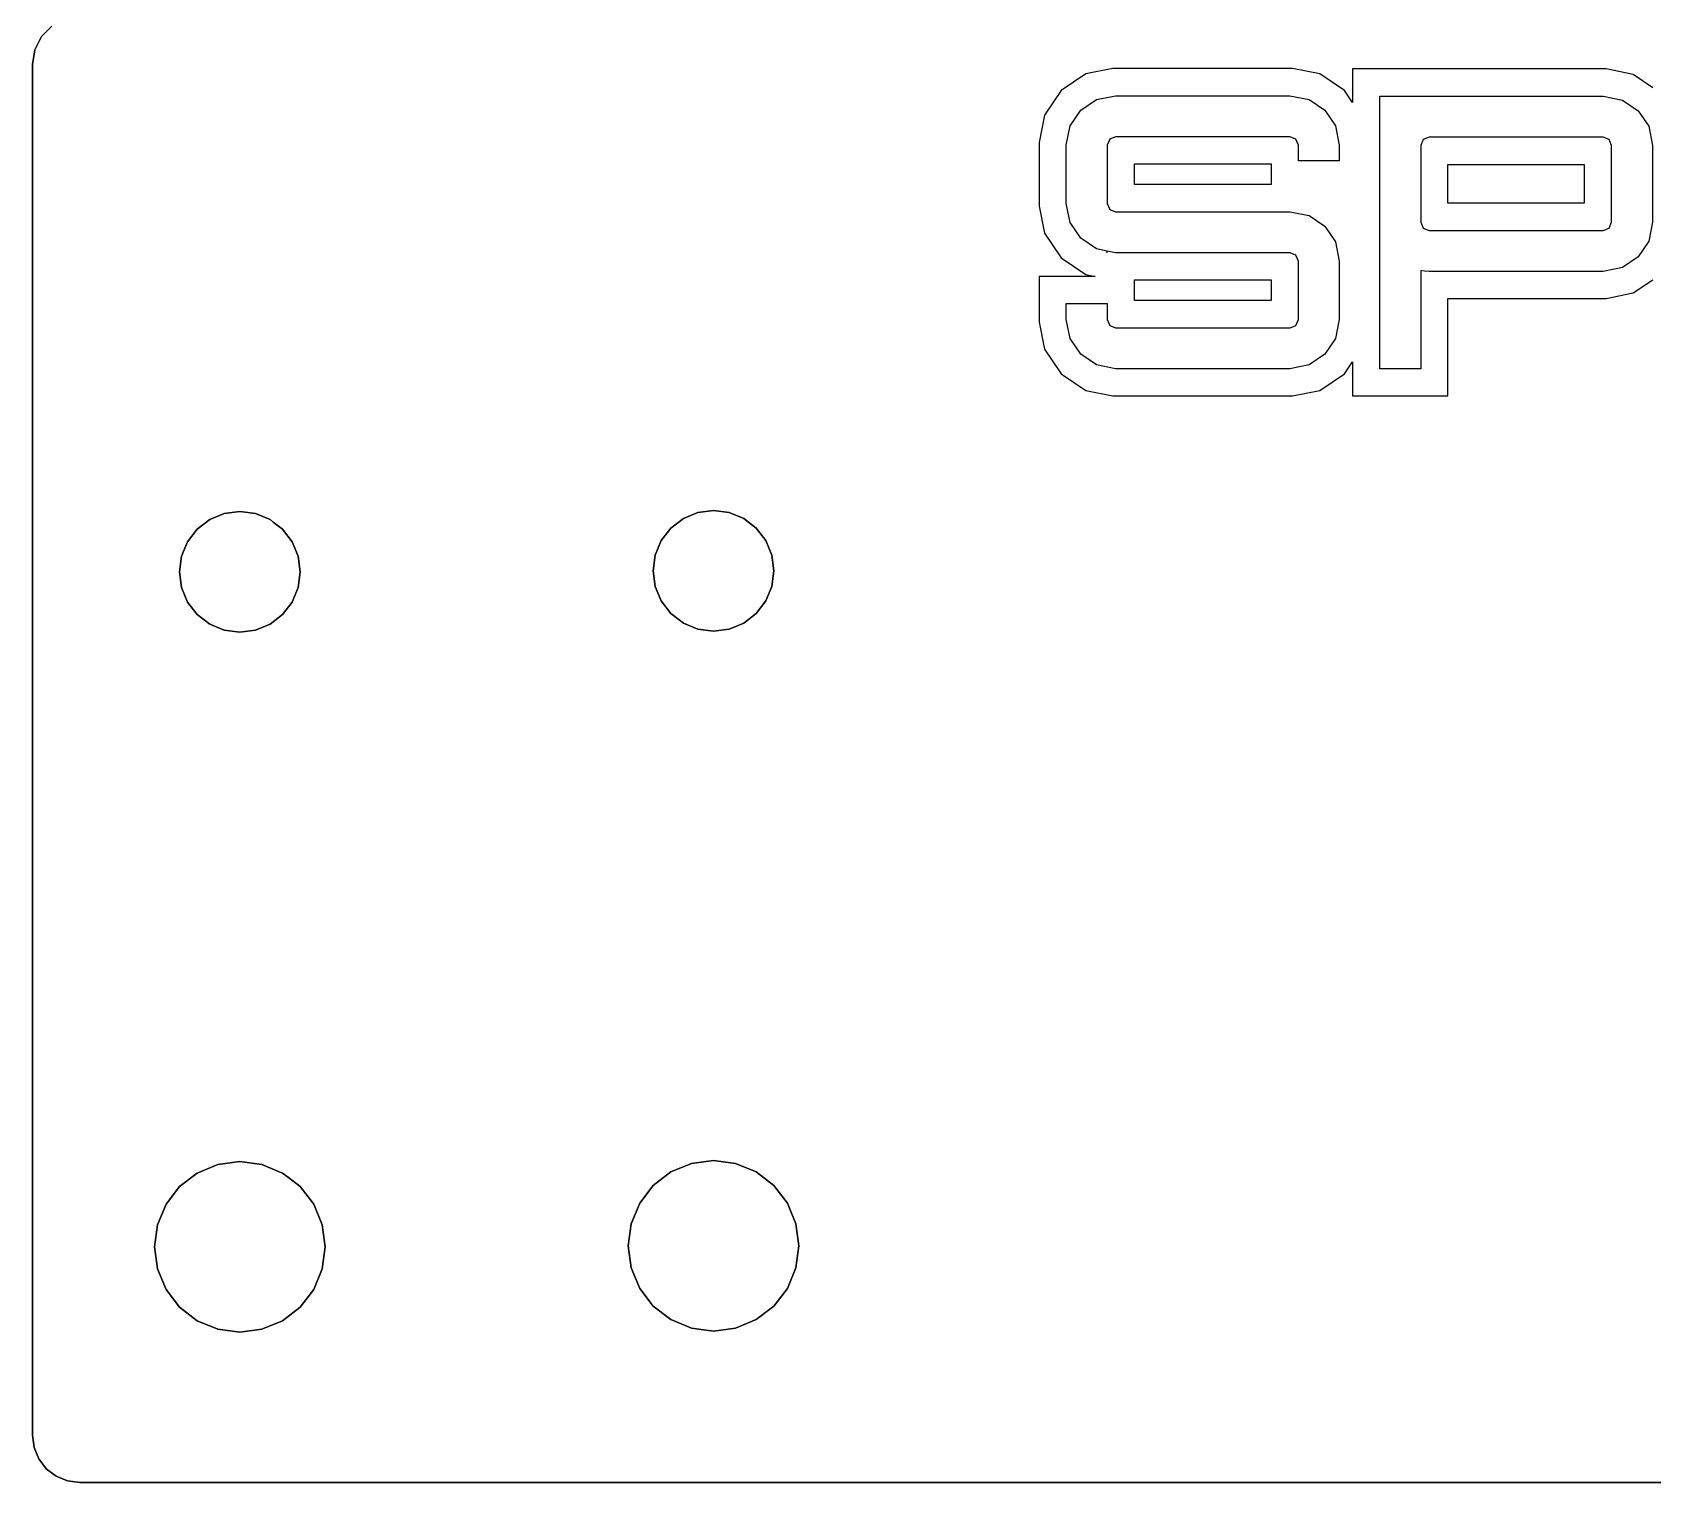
# Model space of a CAD drawing. Header units: metres. Extents: x 1388 to 2328, y 368 to 639.
# Drawn here: x 1392 to 1460.4, y 368.4 to 429.6 of the extents above; entities that cross this region are included whole.
import ezdxf

# ---------------------------------------------------------------- set-up
doc = ezdxf.new("R2010")
doc.units = ezdxf.units.M

msp = doc.modelspace()

# ---------------------------------------------------------------- linework, layer by layer
at = {"layer": 'Component#11'}
for p, q in [((1392.333, 429.426, 103.632), (1392.776, 429.868, 103.632)), ((1392.776, 429.868, 109.632), (1392.333, 429.426, 109.632)), ((1392.049, 428.868, 103.632), (1392.333, 429.426, 103.632)), ((1392.333, 429.426, 109.632), (1392.049, 428.868, 109.632)), ((1392.333, 429.426, 103.632), (1392.333, 429.426, 109.632)), ((1391.95, 370.369, 103.632), (1391.951, 428.25, 103.632)), ((1391.951, 428.25, 109.632), (1391.95, 370.369, 109.632)), ((1391.951, 428.25, 103.632), (1392.049, 428.868, 103.632)), ((1392.049, 428.868, 109.632), (1391.951, 428.25, 109.632)), ((1391.951, 428.25, 103.632), (1391.951, 428.25, 109.632)), ((1392.049, 428.868, 103.632), (1392.049, 428.868, 109.632)), ((1436.426, 427.847, 109.882), (1435.384, 427.144, 109.882)), ((1437.572, 428.074, 109.882), (1436.426, 427.847, 109.882)), ((1445.159, 428.074, 109.882), (1437.572, 428.074, 109.882)), ((1446.305, 427.847, 109.882), (1445.159, 428.074, 109.882)), ((1447.346, 427.145, 109.882), (1446.305, 427.847, 109.882)), ((1450.167, 428.058, 109.882), (1447.689, 428.058, 109.882)), ((1447.689, 428.058, 109.882), (1447.689, 426.637, 109.882)), ((1458.393, 428.058, 109.882), (1450.167, 428.058, 109.882)), ((1459.538, 427.82, 109.882), (1458.393, 428.058, 109.882)), ((1460.361, 427.263, 109.882), (1459.538, 427.82, 109.882)), ((1435.384, 427.144, 109.882), (1434.682, 426.103, 109.882)), ((1436.876, 426.765, 109.882), (1437.684, 426.925, 109.882)), ((1437.684, 426.925, 109.882), (1445.047, 426.925, 109.882)), ((1445.047, 426.925, 109.882), (1445.855, 426.765, 109.882)), ((1447.689, 426.637, 109.882), (1447.346, 427.145, 109.882)), ((1448.838, 415.401, 109.882), (1448.838, 426.909, 109.882)), ((1448.838, 426.909, 109.882), (1450.167, 426.909, 109.882)), ((1450.167, 426.909, 109.882), (1458.274, 426.909, 109.882)), ((1458.274, 426.909, 109.882), (1459.082, 426.741, 109.882)), ((1435.764, 425.653, 109.882), (1436.212, 426.317, 109.882)), ((1436.212, 426.317, 109.882), (1436.876, 426.765, 109.882)), ((1445.855, 426.765, 109.882), (1446.519, 426.317, 109.882)), ((1446.519, 426.317, 109.882), (1446.967, 425.654, 109.882)), ((1459.082, 426.741, 109.882), (1459.746, 426.293, 109.882)), ((1459.746, 426.293, 109.882), (1460.194, 425.636, 109.882)), ((1434.682, 426.103, 109.882), (1434.455, 424.957, 109.882)), ((1435.604, 424.844, 109.882), (1435.764, 425.653, 109.882)), ((1446.967, 425.654, 109.882), (1447.127, 424.846, 109.882)), ((1460.194, 425.636, 109.882), (1460.354, 424.827, 109.882)), ((1434.455, 424.957, 109.882), (1434.455, 422.267, 109.882)), ((1435.604, 422.38, 109.882), (1435.604, 424.844, 109.882)), ((1437.434, 425.094, 109.882), (1437.33, 424.846, 109.882)), ((1437.33, 424.846, 109.882), (1437.33, 422.379, 109.882)), ((1437.682, 425.198, 109.882), (1437.434, 425.094, 109.882)), ((1445.048, 425.198, 109.882), (1437.682, 425.198, 109.882)), ((1445.296, 425.094, 109.882), (1445.048, 425.198, 109.882)), ((1445.401, 424.846, 109.882), (1445.296, 425.094, 109.882)), ((1445.401, 424.175, 109.882), (1445.401, 424.846, 109.882)), ((1447.127, 424.846, 109.882), (1447.127, 424.175, 109.882)), ((1450.669, 425.078, 109.882), (1450.565, 424.83, 109.882)), ((1450.565, 424.83, 109.882), (1450.565, 421.59, 109.882)), ((1450.917, 425.182, 109.882), (1450.669, 425.078, 109.882)), ((1454.596, 425.182, 109.882), (1450.917, 425.182, 109.882)), ((1458.275, 425.182, 109.882), (1454.596, 425.182, 109.882)), ((1458.523, 425.078, 109.882), (1458.275, 425.182, 109.882)), ((1458.627, 424.83, 109.882), (1458.523, 425.078, 109.882)), ((1458.627, 421.59, 109.882), (1458.627, 424.83, 109.882)), ((1460.354, 424.827, 109.882), (1460.354, 421.592, 109.882)), ((1447.127, 424.175, 109.882), (1445.401, 424.175, 109.882)), ((1438.482, 423.178, 109.882), (1438.482, 424.046, 109.882)), ((1438.482, 424.046, 109.882), (1444.249, 424.046, 109.882)), ((1444.249, 424.046, 109.882), (1444.249, 423.178, 109.882)), ((1451.717, 422.389, 109.882), (1451.717, 424.03, 109.882)), ((1451.717, 424.03, 109.882), (1454.596, 424.03, 109.882)), ((1454.596, 424.03, 109.882), (1457.475, 424.03, 109.882)), ((1457.475, 424.03, 109.882), (1457.475, 422.389, 109.882)), ((1444.249, 423.178, 109.882), (1438.482, 423.178, 109.882)), ((1434.455, 422.267, 109.882), (1434.682, 421.121, 109.882)), ((1435.764, 421.572, 109.882), (1435.604, 422.38, 109.882)), ((1437.33, 422.379, 109.882), (1437.434, 422.13, 109.882)), ((1437.434, 422.13, 109.882), (1437.682, 422.026, 109.882)), ((1457.475, 422.389, 109.882), (1451.717, 422.389, 109.882)), ((1436.212, 420.908, 109.882), (1435.764, 421.572, 109.882)), ((1437.682, 422.026, 109.882), (1445.046, 422.026, 109.882)), ((1445.046, 422.026, 109.882), (1445.401, 421.956, 109.882)), ((1445.401, 421.956, 109.882), (1445.854, 421.866, 109.882)), ((1445.854, 421.866, 109.882), (1446.519, 421.418, 109.882)), ((1446.519, 421.418, 109.882), (1446.967, 420.754, 109.882)), ((1450.565, 421.59, 109.882), (1450.669, 421.341, 109.882)), ((1458.523, 421.341, 109.882), (1458.627, 421.59, 109.882)), ((1460.354, 421.592, 109.882), (1460.194, 420.784, 109.882)), ((1434.682, 421.121, 109.882), (1435.385, 420.08, 109.882)), ((1436.876, 420.46, 109.882), (1436.212, 420.908, 109.882)), ((1446.967, 420.754, 109.882), (1447.127, 419.946, 109.882)), ((1450.669, 421.341, 109.882), (1450.917, 421.237, 109.882)), ((1450.917, 421.237, 109.882), (1458.275, 421.237, 109.882)), ((1458.275, 421.237, 109.882), (1458.523, 421.341, 109.882)), ((1460.194, 420.784, 109.882), (1459.746, 420.127, 109.882)), ((1435.385, 420.08, 109.882), (1436.426, 419.378, 109.882)), ((1437.33, 420.37, 109.882), (1436.876, 420.46, 109.882)), ((1437.685, 420.3, 109.882), (1437.33, 420.37, 109.882)), ((1437.33, 420.3, 109.882), (1437.33, 420.37, 109.882)), ((1445.048, 420.3, 109.882), (1437.685, 420.3, 109.882)), ((1445.296, 420.196, 109.882), (1445.048, 420.3, 109.882)), ((1445.401, 419.947, 109.882), (1445.296, 420.196, 109.882)), ((1459.746, 420.127, 109.882), (1459.082, 419.679, 109.882)), ((1436.426, 419.378, 109.882), (1436.818, 419.3, 109.882)), ((1445.401, 417.48, 109.882), (1445.401, 419.947, 109.882)), ((1447.127, 419.946, 109.882), (1447.127, 417.482, 109.882)), ((1450.733, 419.519, 109.882), (1450.565, 419.543, 109.882)), ((1450.565, 419.543, 109.882), (1450.565, 415.401, 109.882)), ((1450.917, 419.511, 109.882), (1450.733, 419.519, 109.882)), ((1458.274, 419.511, 109.882), (1450.917, 419.511, 109.882)), ((1459.082, 419.679, 109.882), (1458.274, 419.511, 109.882)), ((1434.455, 419.3, 109.882), (1434.455, 417.367, 109.882)), ((1436.818, 419.3, 109.882), (1434.455, 419.3, 109.882)), ((1438.482, 418.28, 109.882), (1438.482, 419.148, 109.882)), ((1438.482, 419.148, 109.882), (1444.249, 419.148, 109.882)), ((1444.249, 419.148, 109.882), (1444.249, 418.28, 109.882)), ((1459.538, 418.6, 109.882), (1460.361, 419.156, 109.882)), ((1435.604, 418.151, 109.882), (1437.33, 418.151, 109.882)), ((1435.604, 417.48, 109.882), (1435.604, 418.151, 109.882)), ((1437.33, 418.151, 109.882), (1437.33, 417.48, 109.882)), ((1444.249, 418.28, 109.882), (1438.482, 418.28, 109.882)), ((1451.713, 418.362, 109.882), (1458.393, 418.362, 109.882)), ((1451.713, 414.252, 109.882), (1451.713, 418.362, 109.882)), ((1458.393, 418.362, 109.882), (1459.538, 418.6, 109.882)), ((1434.455, 417.367, 109.882), (1434.682, 416.222, 109.882)), ((1435.764, 416.672, 109.882), (1435.604, 417.48, 109.882)), ((1437.33, 417.48, 109.882), (1437.434, 417.232, 109.882)), ((1445.296, 417.232, 109.882), (1445.401, 417.48, 109.882)), ((1447.127, 417.482, 109.882), (1446.967, 416.673, 109.882)), ((1436.212, 416.009, 109.882), (1435.764, 416.672, 109.882)), ((1437.434, 417.232, 109.882), (1437.682, 417.128, 109.882)), ((1437.682, 417.128, 109.882), (1445.048, 417.128, 109.882)), ((1445.048, 417.128, 109.882), (1445.296, 417.232, 109.882)), ((1446.967, 416.673, 109.882), (1446.519, 416.009, 109.882)), ((1434.682, 416.222, 109.882), (1435.385, 415.181, 109.882)), ((1436.876, 415.561, 109.882), (1436.212, 416.009, 109.882)), ((1446.519, 416.009, 109.882), (1445.855, 415.561, 109.882)), ((1437.684, 415.401, 109.882), (1436.876, 415.561, 109.882)), ((1445.047, 415.401, 109.882), (1437.684, 415.401, 109.882)), ((1445.855, 415.561, 109.882), (1445.047, 415.401, 109.882)), ((1447.346, 415.182, 109.882), (1447.689, 415.69, 109.882)), ((1447.689, 415.69, 109.882), (1447.689, 414.252, 109.882)), ((1450.565, 415.401, 109.882), (1448.838, 415.401, 109.882)), ((1435.385, 415.181, 109.882), (1436.426, 414.479, 109.882)), ((1446.305, 414.479, 109.882), (1447.346, 415.182, 109.882)), ((1436.426, 414.479, 109.882), (1437.572, 414.252, 109.882)), ((1437.572, 414.252, 109.882), (1445.159, 414.252, 109.882)), ((1445.159, 414.252, 109.882), (1446.305, 414.479, 109.882)), ((1447.689, 414.252, 109.882), (1451.713, 414.252, 109.882)), ((1400.051, 409.284, 103.632), (1399.436, 409.03, 103.632)), ((1399.436, 409.03, 109.632), (1400.051, 409.284, 109.632)), ((1400.711, 409.371, 103.632), (1400.051, 409.284, 103.632)), ((1400.051, 409.284, 109.632), (1400.711, 409.371, 109.632)), ((1400.051, 409.284, 103.632), (1400.051, 409.284, 109.632)), ((1400.711, 409.371, 103.632), (1400.711, 409.371, 109.632)), ((1401.371, 409.284, 103.632), (1400.711, 409.371, 103.632)), ((1400.711, 409.371, 109.632), (1401.371, 409.284, 109.632)), ((1401.371, 409.284, 103.632), (1401.371, 409.284, 109.632)), ((1401.986, 409.03, 103.632), (1401.371, 409.284, 103.632)), ((1401.371, 409.284, 109.632), (1401.986, 409.03, 109.632)), ((1419.436, 409.078, 103.632), (1418.908, 408.672, 103.632)), ((1418.908, 408.672, 109.632), (1419.436, 409.078, 109.632)), ((1420.051, 409.332, 103.632), (1419.436, 409.078, 103.632)), ((1419.436, 409.078, 109.632), (1420.051, 409.332, 109.632)), ((1419.436, 409.078, 103.632), (1419.436, 409.078, 109.632)), ((1420.711, 409.419, 103.632), (1420.051, 409.332, 103.632)), ((1420.051, 409.332, 109.632), (1420.711, 409.419, 109.632)), ((1420.051, 409.332, 103.632), (1420.051, 409.332, 109.632)), ((1421.371, 409.332, 103.632), (1420.711, 409.419, 103.632)), ((1420.711, 409.419, 109.632), (1421.371, 409.332, 109.632)), ((1420.711, 409.419, 103.632), (1420.711, 409.419, 109.632)), ((1421.986, 409.078, 103.632), (1421.371, 409.332, 103.632)), ((1421.371, 409.332, 109.632), (1421.986, 409.078, 109.632)), ((1421.371, 409.332, 103.632), (1421.371, 409.332, 109.632)), ((1422.514, 408.672, 103.632), (1421.986, 409.078, 103.632)), ((1421.986, 409.078, 109.632), (1422.514, 408.672, 109.632)), ((1421.986, 409.078, 103.632), (1421.986, 409.078, 109.632)), ((1398.908, 408.624, 103.632), (1398.502, 408.096, 103.632)), ((1398.502, 408.096, 109.632), (1398.908, 408.624, 109.632)), ((1399.436, 409.03, 103.632), (1398.908, 408.624, 103.632)), ((1398.908, 408.624, 109.632), (1399.436, 409.03, 109.632)), ((1398.908, 408.624, 103.632), (1398.908, 408.624, 109.632)), ((1399.436, 409.03, 103.632), (1399.436, 409.03, 109.632)), ((1401.986, 409.03, 103.632), (1401.986, 409.03, 109.632)), ((1402.118, 408.928, 103.632), (1401.986, 409.03, 103.632)), ((1401.986, 409.03, 109.632), (1402.118, 408.928, 109.632)), ((1402.118, 408.928, 103.632), (1402.118, 408.928, 109.632)), ((1402.514, 408.624, 103.632), (1402.118, 408.928, 103.632)), ((1402.118, 408.928, 109.632), (1402.514, 408.624, 109.632)), ((1402.514, 408.624, 103.632), (1402.514, 408.624, 109.632)), ((1402.919, 408.096, 103.632), (1402.514, 408.624, 103.632)), ((1402.514, 408.624, 109.632), (1402.919, 408.096, 109.632)), ((1418.908, 408.672, 103.632), (1418.502, 408.144, 103.632)), ((1418.502, 408.144, 109.632), (1418.908, 408.672, 109.632)), ((1418.908, 408.672, 103.632), (1418.908, 408.672, 109.632)), ((1422.919, 408.144, 103.632), (1422.514, 408.672, 103.632)), ((1422.514, 408.672, 109.632), (1422.919, 408.144, 109.632)), ((1422.514, 408.672, 103.632), (1422.514, 408.672, 109.632)), ((1398.502, 408.096, 103.632), (1398.248, 407.481, 103.632)), ((1398.248, 407.481, 109.632), (1398.502, 408.096, 109.632)), ((1398.502, 408.096, 103.632), (1398.502, 408.096, 109.632)), ((1402.919, 408.096, 103.632), (1402.919, 408.096, 109.632)), ((1403.174, 407.481, 103.632), (1402.919, 408.096, 103.632)), ((1402.919, 408.096, 109.632), (1403.174, 407.481, 109.632)), ((1418.502, 408.144, 103.632), (1418.248, 407.529, 103.632)), ((1418.248, 407.529, 109.632), (1418.502, 408.144, 109.632)), ((1418.502, 408.144, 103.632), (1418.502, 408.144, 109.632)), ((1423.174, 407.529, 103.632), (1422.919, 408.144, 103.632)), ((1422.919, 408.144, 109.632), (1423.174, 407.529, 109.632)), ((1422.919, 408.144, 103.632), (1422.919, 408.144, 109.632)), ((1398.248, 407.481, 103.632), (1398.161, 406.821, 103.632)), ((1398.161, 406.821, 109.632), (1398.248, 407.481, 109.632)), ((1398.248, 407.481, 103.632), (1398.248, 407.481, 109.632)), ((1403.174, 407.481, 109.632), (1403.174, 407.481, 103.632)), ((1403.261, 406.821, 103.632), (1403.174, 407.481, 103.632)), ((1403.174, 407.481, 109.632), (1403.261, 406.821, 109.632)), ((1418.248, 407.529, 103.632), (1418.161, 406.869, 103.632)), ((1418.161, 406.869, 109.632), (1418.248, 407.529, 109.632)), ((1418.248, 407.529, 103.632), (1418.248, 407.529, 109.632)), ((1423.174, 407.529, 109.632), (1423.174, 407.529, 103.632)), ((1423.261, 406.869, 103.632), (1423.174, 407.529, 103.632)), ((1423.174, 407.529, 109.632), (1423.261, 406.869, 109.632)), ((1398.161, 406.821, 103.632), (1398.161, 406.821, 109.632)), ((1398.161, 406.821, 103.632), (1398.248, 406.161, 103.632)), ((1398.248, 406.161, 109.632), (1398.161, 406.821, 109.632)), ((1403.174, 406.161, 103.632), (1403.261, 406.821, 103.632)), ((1403.261, 406.821, 109.632), (1403.174, 406.161, 109.632)), ((1403.261, 406.821, 103.632), (1403.261, 406.821, 109.632)), ((1418.161, 406.869, 103.632), (1418.161, 406.869, 109.632)), ((1418.161, 406.869, 103.632), (1418.248, 406.209, 103.632)), ((1418.248, 406.209, 109.632), (1418.161, 406.869, 109.632)), ((1423.174, 406.209, 103.632), (1423.261, 406.869, 103.632)), ((1423.261, 406.869, 109.632), (1423.174, 406.209, 109.632)), ((1423.261, 406.869, 103.632), (1423.261, 406.869, 109.632)), ((1398.248, 406.161, 103.632), (1398.248, 406.161, 109.632)), ((1398.248, 406.161, 103.632), (1398.502, 405.546, 103.632)), ((1398.502, 405.546, 109.632), (1398.248, 406.161, 109.632)), ((1402.919, 405.546, 103.632), (1403.174, 406.161, 103.632)), ((1403.174, 406.161, 109.632), (1402.919, 405.546, 109.632)), ((1403.174, 406.161, 103.632), (1403.174, 406.161, 109.632)), ((1418.248, 406.209, 103.632), (1418.248, 406.209, 109.632)), ((1418.248, 406.209, 103.632), (1418.502, 405.594, 103.632)), ((1418.502, 405.594, 109.632), (1418.248, 406.209, 109.632)), ((1422.919, 405.594, 103.632), (1423.174, 406.209, 103.632)), ((1423.174, 406.209, 109.632), (1422.919, 405.594, 109.632)), ((1423.174, 406.209, 103.632), (1423.174, 406.209, 109.632)), ((1398.502, 405.546, 103.632), (1398.502, 405.546, 109.632)), ((1398.502, 405.546, 103.632), (1398.908, 405.018, 103.632)), ((1398.908, 405.018, 109.632), (1398.502, 405.546, 109.632)), ((1398.908, 405.018, 103.632), (1398.908, 405.018, 109.632)), ((1398.908, 405.018, 103.632), (1399.436, 404.613, 103.632)), ((1399.436, 404.613, 109.632), (1398.908, 405.018, 109.632)), ((1401.986, 404.613, 103.632), (1402.514, 405.018, 103.632)), ((1402.514, 405.018, 109.632), (1401.986, 404.613, 109.632)), ((1402.514, 405.018, 103.632), (1402.919, 405.546, 103.632)), ((1402.919, 405.546, 109.632), (1402.514, 405.018, 109.632)), ((1402.514, 405.018, 103.632), (1402.514, 405.018, 109.632)), ((1402.919, 405.546, 103.632), (1402.919, 405.546, 109.632)), ((1418.502, 405.594, 103.632), (1418.502, 405.594, 109.632)), ((1418.502, 405.594, 103.632), (1418.908, 405.066, 103.632)), ((1418.908, 405.066, 109.632), (1418.502, 405.594, 109.632)), ((1418.908, 405.066, 103.632), (1418.908, 405.066, 109.632)), ((1418.908, 405.066, 103.632), (1419.259, 404.797, 103.632)), ((1419.259, 404.797, 109.632), (1418.908, 405.066, 109.632)), ((1421.986, 404.661, 103.632), (1422.514, 405.066, 103.632)), ((1422.514, 405.066, 109.632), (1421.986, 404.661, 109.632)), ((1422.514, 405.066, 103.632), (1422.919, 405.594, 103.632)), ((1422.919, 405.594, 109.632), (1422.514, 405.066, 109.632)), ((1422.514, 405.066, 103.632), (1422.514, 405.066, 109.632)), ((1422.919, 405.594, 103.632), (1422.919, 405.594, 109.632)), ((1399.436, 404.613, 103.632), (1399.436, 404.613, 109.632)), ((1399.436, 404.613, 103.632), (1400.051, 404.358, 103.632)), ((1400.051, 404.358, 109.632), (1399.436, 404.613, 109.632)), ((1400.051, 404.358, 103.632), (1400.051, 404.358, 109.632)), ((1400.051, 404.358, 103.632), (1400.711, 404.271, 103.632)), ((1400.711, 404.271, 109.632), (1400.051, 404.358, 109.632)), ((1400.711, 404.271, 103.632), (1401.371, 404.358, 103.632)), ((1401.371, 404.358, 109.632), (1400.711, 404.271, 109.632)), ((1401.371, 404.358, 103.632), (1401.986, 404.613, 103.632)), ((1401.986, 404.613, 109.632), (1401.371, 404.358, 109.632)), ((1401.371, 404.358, 103.632), (1401.371, 404.358, 109.632)), ((1401.986, 404.613, 103.632), (1401.986, 404.613, 109.632)), ((1419.259, 404.797, 103.632), (1419.259, 404.797, 109.632)), ((1419.259, 404.797, 103.632), (1419.436, 404.661, 103.632)), ((1419.436, 404.661, 109.632), (1419.259, 404.797, 109.632)), ((1419.436, 404.661, 103.632), (1419.436, 404.661, 109.632)), ((1419.436, 404.661, 103.632), (1420.051, 404.406, 103.632)), ((1420.051, 404.406, 109.632), (1419.436, 404.661, 109.632)), ((1420.051, 404.406, 103.632), (1420.051, 404.406, 109.632)), ((1420.051, 404.406, 103.632), (1420.711, 404.319, 103.632)), ((1420.711, 404.319, 109.632), (1420.051, 404.406, 109.632)), ((1420.711, 404.319, 103.632), (1421.371, 404.406, 103.632)), ((1421.371, 404.406, 109.632), (1420.711, 404.319, 109.632)), ((1420.711, 404.319, 103.632), (1420.711, 404.319, 109.632)), ((1421.371, 404.406, 103.632), (1421.986, 404.661, 103.632)), ((1421.986, 404.661, 109.632), (1421.371, 404.406, 109.632)), ((1421.371, 404.406, 103.632), (1421.371, 404.406, 109.632)), ((1421.986, 404.661, 103.632), (1421.986, 404.661, 109.632)), ((1400.711, 404.271, 103.632), (1400.711, 404.271, 109.632)), ((1399.779, 381.799, 103.632), (1398.91, 381.439, 103.632)), ((1398.91, 381.439, 109.632), (1399.779, 381.799, 109.632)), ((1400.71, 381.921, 103.632), (1399.779, 381.799, 103.632)), ((1399.779, 381.799, 109.632), (1400.71, 381.921, 109.632)), ((1399.779, 381.799, 103.632), (1399.779, 381.799, 109.632)), ((1400.71, 381.921, 103.632), (1400.71, 381.921, 109.632)), ((1401.642, 381.799, 103.632), (1400.71, 381.921, 103.632)), ((1400.71, 381.921, 109.632), (1401.642, 381.799, 109.632)), ((1401.642, 381.799, 103.632), (1401.642, 381.799, 109.632)), ((1402.51, 381.439, 103.632), (1401.642, 381.799, 103.632)), ((1401.642, 381.799, 109.632), (1402.51, 381.439, 109.632)), ((1419.778, 381.847, 103.632), (1418.91, 381.487, 103.632)), ((1418.91, 381.487, 109.632), (1419.778, 381.847, 109.632)), ((1420.71, 381.969, 103.632), (1419.778, 381.847, 103.632)), ((1419.778, 381.847, 109.632), (1420.71, 381.969, 109.632)), ((1419.778, 381.847, 103.632), (1419.778, 381.847, 109.632)), ((1420.71, 381.969, 103.632), (1420.71, 381.969, 109.632)), ((1421.642, 381.847, 103.632), (1420.71, 381.969, 103.632)), ((1420.71, 381.969, 109.632), (1421.642, 381.847, 109.632)), ((1421.642, 381.847, 103.632), (1421.642, 381.847, 109.632)), ((1422.51, 381.487, 103.632), (1421.642, 381.847, 103.632)), ((1421.642, 381.847, 109.632), (1422.51, 381.487, 109.632)), ((1398.91, 381.439, 103.632), (1398.165, 380.867, 103.632)), ((1398.165, 380.867, 109.632), (1398.91, 381.439, 109.632)), ((1398.91, 381.439, 103.632), (1398.91, 381.439, 109.632)), ((1402.51, 381.439, 103.632), (1402.51, 381.439, 109.632)), ((1402.76, 381.247, 103.632), (1402.51, 381.439, 103.632)), ((1402.51, 381.439, 109.632), (1402.76, 381.247, 109.632)), ((1402.76, 381.247, 103.632), (1402.76, 381.247, 109.632)), ((1403.256, 380.867, 103.632), (1402.76, 381.247, 103.632)), ((1402.76, 381.247, 109.632), (1403.256, 380.867, 109.632)), ((1418.91, 381.487, 103.632), (1418.165, 380.915, 103.632)), ((1418.165, 380.915, 109.632), (1418.91, 381.487, 109.632)), ((1418.91, 381.487, 103.632), (1418.91, 381.487, 109.632)), ((1422.51, 381.487, 103.632), (1422.51, 381.487, 109.632)), ((1423.256, 380.915, 103.632), (1422.51, 381.487, 103.632)), ((1422.51, 381.487, 109.632), (1423.256, 380.915, 109.632)), ((1398.165, 380.867, 103.632), (1397.593, 380.121, 103.632)), ((1397.593, 380.121, 109.632), (1398.165, 380.867, 109.632)), ((1398.165, 380.867, 103.632), (1398.165, 380.867, 109.632)), ((1403.256, 380.867, 103.632), (1403.256, 380.867, 109.632)), ((1403.828, 380.121, 103.632), (1403.256, 380.867, 103.632)), ((1403.256, 380.867, 109.632), (1403.828, 380.121, 109.632)), ((1418.165, 380.915, 103.632), (1417.593, 380.169, 103.632)), ((1417.593, 380.169, 109.632), (1418.165, 380.915, 109.632)), ((1418.165, 380.915, 103.632), (1418.165, 380.915, 109.632)), ((1423.256, 380.915, 103.632), (1423.256, 380.915, 109.632)), ((1423.828, 380.169, 103.632), (1423.256, 380.915, 103.632)), ((1423.256, 380.915, 109.632), (1423.828, 380.169, 109.632)), ((1397.593, 380.121, 103.632), (1397.233, 379.253, 103.632)), ((1397.233, 379.253, 109.632), (1397.593, 380.121, 109.632)), ((1397.593, 380.121, 103.632), (1397.593, 380.121, 109.632)), ((1403.828, 380.121, 103.632), (1403.828, 380.121, 109.632)), ((1404.188, 379.253, 103.632), (1403.828, 380.121, 103.632)), ((1403.828, 380.121, 109.632), (1404.188, 379.253, 109.632)), ((1417.593, 380.169, 103.632), (1417.233, 379.301, 103.632)), ((1417.233, 379.301, 109.632), (1417.593, 380.169, 109.632)), ((1417.593, 380.169, 103.632), (1417.593, 380.169, 109.632)), ((1423.828, 380.169, 103.632), (1423.828, 380.169, 109.632)), ((1424.188, 379.301, 103.632), (1423.828, 380.169, 103.632)), ((1423.828, 380.169, 109.632), (1424.188, 379.301, 109.632)), ((1397.233, 379.253, 103.632), (1397.11, 378.321, 103.632)), ((1397.11, 378.321, 109.632), (1397.233, 379.253, 109.632)), ((1397.233, 379.253, 103.632), (1397.233, 379.253, 109.632)), ((1404.188, 379.253, 109.632), (1404.188, 379.253, 103.632)), ((1404.31, 378.321, 103.632), (1404.188, 379.253, 103.632)), ((1404.188, 379.253, 109.632), (1404.31, 378.321, 109.632)), ((1417.233, 379.301, 103.632), (1417.11, 378.369, 103.632)), ((1417.11, 378.369, 109.632), (1417.233, 379.301, 109.632)), ((1417.233, 379.301, 103.632), (1417.233, 379.301, 109.632)), ((1424.188, 379.301, 103.632), (1424.188, 379.301, 109.632)), ((1424.256, 378.784, 103.632), (1424.188, 379.301, 103.632)), ((1424.188, 379.301, 109.632), (1424.256, 378.784, 109.632)), ((1397.11, 378.321, 103.632), (1397.11, 378.321, 109.632)), ((1397.11, 378.321, 103.632), (1397.233, 377.39, 103.632)), ((1397.233, 377.39, 109.632), (1397.11, 378.321, 109.632)), ((1404.188, 377.39, 103.632), (1404.31, 378.321, 103.632)), ((1404.31, 378.321, 109.632), (1404.188, 377.39, 109.632)), ((1404.31, 378.321, 103.632), (1404.31, 378.321, 109.632)), ((1417.11, 378.369, 103.632), (1417.11, 378.369, 109.632)), ((1417.11, 378.369, 103.632), (1417.233, 377.437, 103.632)), ((1417.233, 377.437, 109.632), (1417.11, 378.369, 109.632)), ((1424.188, 377.437, 103.632), (1424.31, 378.369, 103.632)), ((1424.31, 378.369, 109.632), (1424.188, 377.437, 109.632)), ((1424.256, 378.784, 103.632), (1424.256, 378.784, 109.632)), ((1424.31, 378.369, 103.632), (1424.256, 378.784, 103.632)), ((1424.256, 378.784, 109.632), (1424.31, 378.369, 109.632)), ((1424.31, 378.369, 103.632), (1424.31, 378.369, 109.632)), ((1397.233, 377.39, 103.632), (1397.233, 377.39, 109.632)), ((1397.233, 377.39, 103.632), (1397.593, 376.521, 103.632)), ((1397.593, 376.521, 109.632), (1397.233, 377.39, 109.632)), ((1403.828, 376.521, 103.632), (1404.188, 377.39, 103.632)), ((1404.188, 377.39, 109.632), (1403.828, 376.521, 109.632)), ((1404.188, 377.39, 103.632), (1404.188, 377.39, 109.632)), ((1417.233, 377.437, 103.632), (1417.233, 377.437, 109.632)), ((1417.233, 377.437, 103.632), (1417.593, 376.569, 103.632)), ((1417.593, 376.569, 109.632), (1417.233, 377.437, 109.632)), ((1423.828, 376.569, 103.632), (1424.188, 377.437, 103.632)), ((1424.188, 377.437, 109.632), (1423.828, 376.569, 109.632)), ((1424.188, 377.437, 103.632), (1424.188, 377.437, 109.632)), ((1397.593, 376.521, 103.632), (1397.593, 376.521, 109.632)), ((1397.593, 376.521, 103.632), (1398.165, 375.776, 103.632)), ((1398.165, 375.776, 109.632), (1397.593, 376.521, 109.632)), ((1403.256, 375.776, 103.632), (1403.828, 376.521, 103.632)), ((1403.828, 376.521, 109.632), (1403.256, 375.776, 109.632)), ((1403.828, 376.521, 103.632), (1403.828, 376.521, 109.632)), ((1417.593, 376.569, 103.632), (1417.593, 376.569, 109.632)), ((1417.593, 376.569, 103.632), (1418.165, 375.824, 103.632)), ((1418.165, 375.824, 109.632), (1417.593, 376.569, 109.632)), ((1423.256, 375.824, 103.632), (1423.828, 376.569, 103.632)), ((1423.828, 376.569, 109.632), (1423.256, 375.824, 109.632)), ((1423.828, 376.569, 103.632), (1423.828, 376.569, 109.632)), ((1398.165, 375.776, 103.632), (1398.165, 375.776, 109.632)), ((1398.165, 375.776, 103.632), (1398.91, 375.204, 103.632)), ((1398.91, 375.204, 109.632), (1398.165, 375.776, 109.632)), ((1402.51, 375.204, 103.632), (1403.256, 375.776, 103.632)), ((1403.256, 375.776, 109.632), (1402.51, 375.204, 109.632)), ((1403.256, 375.776, 103.632), (1403.256, 375.776, 109.632)), ((1418.165, 375.824, 103.632), (1418.165, 375.824, 109.632)), ((1418.165, 375.824, 103.632), (1418.91, 375.252, 103.632)), ((1418.91, 375.252, 109.632), (1418.165, 375.824, 109.632)), ((1422.51, 375.252, 103.632), (1423.256, 375.824, 103.632)), ((1423.256, 375.824, 109.632), (1422.51, 375.252, 109.632)), ((1423.256, 375.824, 103.632), (1423.256, 375.824, 109.632)), ((1398.91, 375.204, 103.632), (1398.91, 375.204, 109.632)), ((1398.91, 375.204, 103.632), (1399.779, 374.844, 103.632)), ((1399.779, 374.844, 109.632), (1398.91, 375.204, 109.632)), ((1401.642, 374.844, 103.632), (1402.51, 375.204, 103.632)), ((1402.51, 375.204, 109.632), (1401.642, 374.844, 109.632)), ((1402.51, 375.204, 103.632), (1402.51, 375.204, 109.632)), ((1418.91, 375.252, 103.632), (1418.91, 375.252, 109.632)), ((1418.91, 375.252, 103.632), (1419.778, 374.892, 103.632)), ((1419.778, 374.892, 109.632), (1418.91, 375.252, 109.632)), ((1419.778, 374.892, 103.632), (1419.778, 374.892, 109.632)), ((1419.778, 374.892, 103.632), (1420.71, 374.769, 103.632)), ((1420.71, 374.769, 109.632), (1419.778, 374.892, 109.632)), ((1420.71, 374.769, 103.632), (1421.642, 374.892, 103.632)), ((1421.642, 374.892, 109.632), (1420.71, 374.769, 109.632)), ((1421.642, 374.892, 103.632), (1422.51, 375.252, 103.632)), ((1422.51, 375.252, 109.632), (1421.642, 374.892, 109.632)), ((1421.642, 374.892, 103.632), (1421.642, 374.892, 109.632)), ((1422.51, 375.252, 109.632), (1422.51, 375.252, 103.632)), ((1399.779, 374.844, 103.632), (1399.779, 374.844, 109.632)), ((1399.779, 374.844, 103.632), (1400.71, 374.721, 103.632)), ((1400.71, 374.721, 109.632), (1399.779, 374.844, 109.632)), ((1400.71, 374.721, 103.632), (1401.642, 374.844, 103.632)), ((1401.642, 374.844, 109.632), (1400.71, 374.721, 109.632)), ((1400.71, 374.721, 103.632), (1400.71, 374.721, 109.632)), ((1401.642, 374.844, 103.632), (1401.642, 374.844, 109.632)), ((1420.71, 374.769, 103.632), (1420.71, 374.769, 109.632)), ((1392.018, 369.852, 103.632), (1391.95, 370.369, 103.632)), ((1391.95, 370.369, 103.632), (1391.95, 370.369, 109.632)), ((1391.95, 370.369, 109.632), (1392.018, 369.852, 109.632)), ((1392.218, 369.369, 103.632), (1392.018, 369.852, 103.632)), ((1392.018, 369.852, 103.632), (1392.018, 369.852, 109.632)), ((1392.018, 369.852, 109.632), (1392.218, 369.369, 109.632)), ((1392.536, 368.955, 103.632), (1392.218, 369.369, 103.632)), ((1392.218, 369.369, 103.632), (1392.218, 369.369, 109.632)), ((1392.218, 369.369, 109.632), (1392.536, 368.955, 109.632)), ((1392.95, 368.637, 103.632), (1392.536, 368.955, 103.632)), ((1392.536, 368.955, 103.632), (1392.536, 368.955, 109.632)), ((1392.536, 368.955, 109.632), (1392.95, 368.637, 109.632)), ((1393.433, 368.437, 103.632), (1392.95, 368.637, 103.632)), ((1392.95, 368.637, 103.632), (1392.95, 368.637, 109.632)), ((1392.95, 368.637, 109.632), (1393.433, 368.437, 109.632)), ((1393.95, 368.369, 103.632), (1393.433, 368.437, 103.632)), ((1393.433, 368.437, 103.632), (1393.433, 368.437, 109.632)), ((1393.433, 368.437, 109.632), (1393.95, 368.369, 109.632)), ((1544.952, 368.369, 103.632), (1393.95, 368.369, 103.632)), ((1393.95, 368.369, 103.632), (1393.95, 368.369, 109.632)), ((1393.95, 368.369, 109.632), (1544.952, 368.369, 109.632))]:
    msp.add_line(p, q, dxfattribs=at)

doc.saveas('drawing.dxf')
